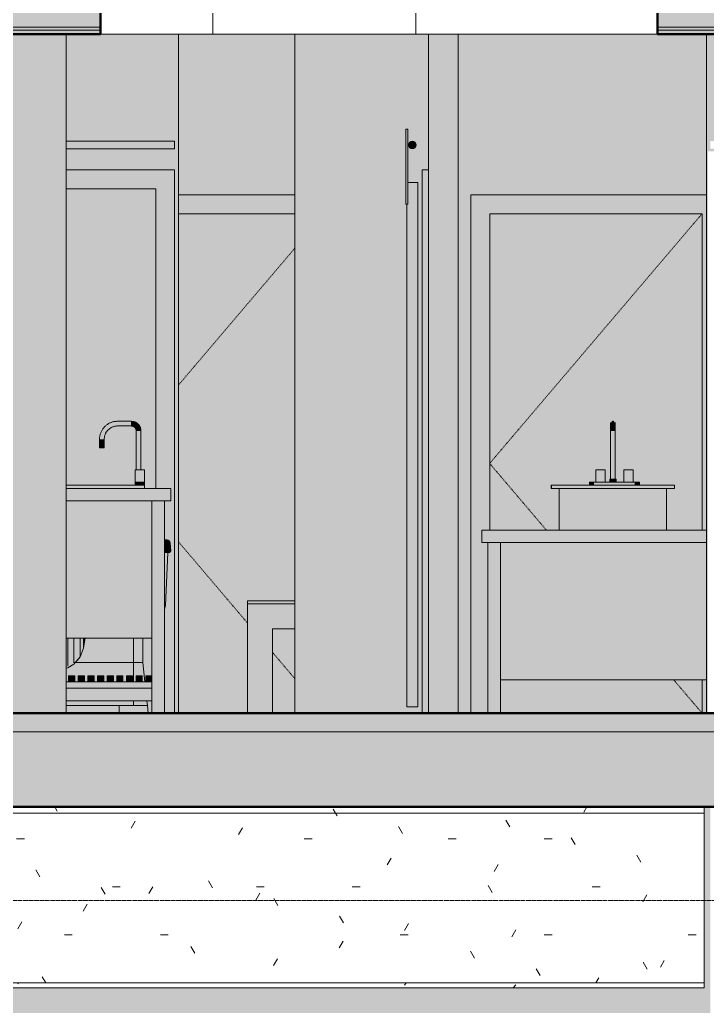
# Model space of a CAD drawing. Header units: inches. Extents: x 9594 to 15314, y -314 to 660.
# Drawn here: x 10348.6 to 10458.7, y -46.9 to 111.1 of the extents above; entities that cross this region are included whole.
import ezdxf

# ---------------------------------------------------------------- set-up
doc = ezdxf.new("R2010")
doc.units = ezdxf.units.IN
doc.header["$MEASUREMENT"] = 0
doc.linetypes.add('Dash 1_16_', pattern=[0.125, 0.0625, -0.0625])
doc.linetypes.add('Grid Line 1_2_', pattern=[0.875, 0.5, -0.125, 0.125, -0.125])
for name, color, linetype, lineweight in [('0-1', 7, 'Continuous', 5), ('0-2', 7, 'Continuous', 9), ('A-DOOR-2', 7, 'Continuous', 9), ('A-DOOR-3', 55, 'Continuous', 9), ('A-DOOR-4', 7, 'Dash 1_16_', 9), ('A-DOOR-FRAM-2', 7, 'Continuous', 9), ('A-DOOR-FRAM-3', 55, 'Continuous', 9), ('A-FLOR-4', 192, 'Continuous', 5), ('A-FLOR-5', 192, 'Continuous', 50), ('A-FLOR-6', 192, 'Continuous', 9), ('A-FLOR-LEVL-1', 51, 'Grid Line 1_2_', 9), ('A-FLOR-MCUT', 51, 'Continuous', 13), ('A-FLOR-PATT-2', 8, 'Continuous', 9), ('A-WALL-1', 10, 'Continuous', 13), ('A-WALL-2', 50, 'Continuous', 5), ('A-WALL-3', 8, 'Continuous', 5), ('A-WALL-5', 7, 'Continuous', 9), ('I-FURN-2', 7, 'Continuous', 9), ('I-FURN-3', 23, 'Continuous', 9), ('I-FURN-4', 90, 'Continuous', 9), ('P-SANR-FIXT-2', 7, 'Continuous', 9), ('P-SANR-FIXT-4', 90, 'Continuous', 9), ('P-SANR-FIXT-5', 37, 'Continuous', 9), ('Q-CASE-2', 253, 'Continuous', 9), ('Q-CASE-3', 7, 'Continuous', 9), ('S-BEAM', 12, 'Continuous', 9), ('S-FNDN-1', 32, 'Continuous', 5)]:
    doc.layers.add(name, color=color, linetype=linetype, lineweight=lineweight)
pattern_1 = [(0, (11008.554, 72), (30.72, 7.68), [1.267, -21.773, 1.267, -21.773, -122.88]), (0, (11008.554, 72), (30.72, 7.68), [-46.08, 1.267, -44.813, 1.267, -21.773, -53.76]), (0, (11008.554, 72), (30.72, 7.68), [-115.2, 1.267, -14.093, 1.267, -37.133]), (120, (11020.074, 75.84), (-22.011075, 22.7643), [1.267, -21.773, 1.267, -21.773, -122.88]), (120, (11020.074, 75.84), (-22.011075, 22.7643), [-46.08, 1.267, -44.813, 1.267, -21.773, -53.76]), (120, (11020.074, 75.84), (-22.011075, 22.7643), [-115.2, 1.267, -14.093, 1.267, -37.133]), (240, (11023.914, 91.2), (-8.708925, -30.4443), [1.267, -21.773, 1.267, -21.773, -122.88]), (240, (11023.914, 91.2), (-8.708925, -30.4443), [-46.08, 1.267, -44.813, 1.267, -21.773, -53.76]), (240, (11023.914, 91.2), (-8.708925, -30.4443), [-115.2, 1.267, -14.093, 1.267, -37.133])]

# ---------------------------------------------------------------- blocks, each defined once
blk = doc.blocks.new('SWING - SINGLE - FLUSH - 2-10 x 6-8 - PRIVACY-2632541-BUILDING SECTION - EAST_WEST - LOOKING SOUTH2')
at = {"layer": 'A-DOOR-3'}
h = blk.add_hatch(color=256, dxfattribs=at)
h.paths.add_polyline_path([(10425.56, 0), (10457.84, 0), (10457.84, 5.32), (10425.56, 5.32), (10425.56, 0.5)], flags=0)
h.paths.add_polyline_path([(10423.84, 29.32), (10434.97, 29.32), (10434.97, 36), (10433.72, 36), (10433.72, 36.5), (10439.83, 36.5), (10439.83, 36.99), (10440.81, 36.99), (10440.85, 39), (10442.31, 39), (10442.31, 36.99), (10443.06, 36.99), (10443.06, 37.5), (10443.19, 37.5), (10443.24, 46.52), (10443.41, 46.71), (10443.56, 46.68), (10443.77, 46.68), (10443.88, 46.54), (10443.93, 46.38), (10443.93, 45.94), (10443.93, 45.19), (10443.94, 37.5), (10444.06, 37.5), (10444.06, 36.99), (10445.31, 36.99), (10445.35, 39), (10446.81, 39), (10446.81, 36.99), (10447.8, 36.99), (10447.8, 36.5), (10453.41, 36.5), (10453.41, 36), (10452.16, 36), (10452.16, 29.32), (10457.84, 29.32), (10457.84, 80), (10423.84, 80), (10423.84, 38.78)], flags=0)
at = {"layer": 'A-DOOR-FRAM-3'}
h = blk.add_hatch(color=256, dxfattribs=at)
h.paths.add_polyline_path([(10458.54, 0), (10458.54, 5.32), (10457.84, 5.32), (10457.84, 0)], flags=0)
h.paths.add_polyline_path([(10422.94, 0), (10423.56, 0), (10423.56, 27.32), (10422.56, 27.32), (10422.56, 29.32), (10423.84, 29.32), (10423.84, 80), (10457.84, 80), (10457.84, 29.32), (10458.54, 29.32), (10458.54, 83), (10420.84, 83), (10420.84, 0)], flags=0)
at = {"layer": 'A-DOOR-4'}
for p, q in [((10457.84, 80), (10423.84, 40)), ((10432.91, 29.32), (10423.84, 40)), ((10457.84, 0), (10453.31, 5.32))]:
    blk.add_line(p, q, dxfattribs=at)
at = {"layer": 'A-DOOR-FRAM-2'}
for p, q in [((10458.54, 83), (10420.84, 83)), ((10420.84, 83), (10420.84, 0)), ((10423.84, 29.32), (10423.84, 80)), ((10423.84, 80), (10457.84, 80)), ((10457.84, 80), (10457.84, 29.32)), ((10457.84, 5.32), (10457.84, 0))]:
    blk.add_line(p, q, dxfattribs=at)
blk = doc.blocks.new('Table-Coffee - one-1372853-BUILDING SECTION - EAST_WEST - LOOKING SOUTH2')
at = {"layer": 'I-FURN-3'}
blk.add_hatch(color=256, dxfattribs=at).paths.add_polyline_path([(10385.1, 0), (10389.1, 0), (10389.1, 13.5), (10392.64, 13.5), (10392.64, 17.5), (10385.1, 17.5), (10385.1, 0.5)], flags=0)
at = {"layer": 'I-FURN-4'}
blk.add_hatch(color=256, dxfattribs=at).paths.add_polyline_path([(10390.28, 17.5), (10392.64, 17.5), (10392.64, 18), (10385.1, 18), (10385.1, 17.5), (10389.1, 17.5)], flags=0)
at = {"layer": 'I-FURN-2'}
for p, q in [((10385.1, 18), (10392.64, 18)), ((10385.1, 17.5), (10385.1, 18)), ((10392.64, 17.5), (10385.1, 17.5)), ((10385.1, 17.5), (10385.1, 0)), ((10392.64, 17.5), (10385.1, 17.5)), ((10389.1, 0), (10389.1, 13.5)), ((10389.1, 13.5), (10392.64, 13.5))]:
    blk.add_line(p, q, dxfattribs=at)
blk = doc.blocks.new('BARN - FLUSH - 3-0 x 7-0 BARN DOOR-2638557-BUILDING SECTION - EAST_WEST - LOOKING SOUTH2')
at = {"layer": 'A-DOOR-3'}
for points in [[(10410.74, 81.52), (10410.74, 93.52), (10410.41, 93.52), (10410.41, 81.52), (10410.59, 81.52)], [(10411.47, 90.37), (10411.78, 90.46), (10411.91, 90.56), (10412.07, 90.84), (10412.07, 91.16), (10411.91, 91.44), (10411.78, 91.54), (10411.47, 91.62), (10411.15, 91.54), (10410.93, 91.31), (10410.84, 91), (10410.93, 90.69), (10411.15, 90.46)], [(10410.59, 1), (10412.34, 1), (10412.34, 85), (10410.74, 85), (10410.74, 81.52), (10410.59, 81.52), (10410.59, 3.72)]]:
    blk.add_hatch(color=256, dxfattribs=at).paths.add_polyline_path(points, flags=0)
at = {"layer": 'A-DOOR-FRAM-3'}
blk.add_hatch(color=256, dxfattribs=at).paths.add_polyline_path([(10414.04, 0), (10414.04, 87), (10413.04, 87), (10413.04, 0)], flags=0)
at = {"layer": 'A-DOOR-2'}
for p, q in [((10410.41, 81.52), (10410.41, 93.52)), ((10410.41, 93.52), (10410.74, 93.52)), ((10410.74, 81.52), (10410.74, 93.52)), ((10412.34, 85), (10410.74, 85)), ((10412.34, 1), (10412.34, 85)), ((10410.41, 81.52), (10410.74, 81.52)), ((10410.59, 1), (10410.59, 81.52)), ((10412.34, 1), (10410.59, 1))]:
    blk.add_line(p, q, dxfattribs=at)
for start, end in [(90, 270), (270, 90)]:
    blk.add_arc((10411.47, 91), 0.625, start, end, dxfattribs=at)
at = {"layer": 'A-DOOR-FRAM-2'}
for p, q in [((10413.04, 0), (10413.04, 87)), ((10413.04, 87), (10414.04, 87))]:
    blk.add_line(p, q, dxfattribs=at)
blk = doc.blocks.new('SWING - SINGLE - FLUSH - 30_ x 80_ - OFFSET PIVOT DOOR AT MAGIC PAK AND WASHER_DRYER-2632547-BUILDING SECTION - EAST_WEST - LOOKING SOUTH2')
at = {"layer": 'A-DOOR-3'}
h = blk.add_hatch(color=256, dxfattribs=at)
h.paths.add_polyline_path([(10374.04, 0), (10385.1, 0), (10385.1, 18), (10392.64, 18), (10392.64, 80), (10374.04, 80), (10374.04, 0.5)], flags=0)
h.paths.add_polyline_path([(10392.64, 0), (10392.64, 13.5), (10389.1, 13.5), (10389.1, 0)], flags=0)
at = {"layer": 'A-DOOR-FRAM-3'}
blk.add_hatch(color=256, dxfattribs=at).paths.add_polyline_path([(10392.64, 80), (10392.61, 83), (10374.04, 83), (10374.04, 80), (10392.61, 80)], flags=0)
at = {"layer": 'A-DOOR-4'}
for p, q in [((10392.64, 74.45), (10374.04, 52.56)), ((10385.1, 14.42), (10374.04, 27.44)), ((10392.64, 5.55), (10389.1, 9.72))]:
    blk.add_line(p, q, dxfattribs=at)
at = {"layer": 'A-DOOR-FRAM-2'}
for p, q in [((10392.64, 83), (10374.04, 83)), ((10374.04, 80), (10392.64, 80))]:
    blk.add_line(p, q, dxfattribs=at)
blk = doc.blocks.new('M_Sink Vanity-Square - 500 x 440mm-1352614-BUILDING SECTION - EAST_WEST - LOOKING SOUTH2')
at = {"layer": 'P-SANR-FIXT-4'}
for points in [[(10356.04, 36), (10366.09, 36), (10366.09, 36.5), (10356.04, 36.5)], [(10366.76, 36), (10368.59, 36), (10368.55, 36.5), (10366.09, 36.5), (10366.09, 36), (10366.75, 36)]]:
    blk.add_hatch(color=256, dxfattribs=at).paths.add_polyline_path(points, flags=0)
at = {"layer": 'P-SANR-FIXT-5'}
for points in [[(10361.4, 43.87), (10362.15, 43.87), (10362.36, 44.75), (10362.86, 45.43), (10363.57, 45.86), (10364.28, 46.04), (10364.28, 46.75), (10363.18, 46.53), (10362.24, 45.91), (10361.62, 44.98), (10361.43, 44.01)], [(10365.93, 46), (10366.46, 46.04), (10366.46, 46.75), (10364.28, 46.71), (10364.28, 46), (10364.51, 46)], [(10367.65, 45.19), (10367.99, 45.19), (10367.88, 45.71), (10367.8, 45.99), (10367.24, 46.54), (10366.46, 46.71), (10366.46, 46.04), (10367.02, 45.74), (10367.17, 45.59), (10367.31, 45.19), (10367.57, 45.19)], [(10367.88, 39), (10368.03, 39), (10367.99, 45.19), (10367.28, 45.19), (10367.31, 39), (10367.85, 39)], [(10362.15, 42.5), (10362.11, 43.87), (10361.4, 43.87), (10361.44, 42.5), (10362.11, 42.5)], [(10367.67, 36.99), (10367.84, 36.99), (10367.82, 39), (10367.11, 39), (10367.13, 36.99), (10367.66, 36.99)], [(10367.88, 36.99), (10368.59, 36.99), (10368.54, 39), (10367.84, 39), (10367.84, 36.99)], [(10368.55, 36.5), (10368.59, 36.5), (10368.55, 36.99), (10367.09, 36.99), (10367.13, 36.5), (10368.54, 36.5)]]:
    blk.add_hatch(color=256, dxfattribs=at).paths.add_polyline_path(points, flags=0)
at = {"layer": 'P-SANR-FIXT-2'}
for p, q in [((10366.46, 46.75), (10364.28, 46.75)), ((10364.28, 46), (10366.46, 46)), ((10367.28, 45.19), (10367.28, 39)), ((10368.03, 39), (10368.03, 45.19)), ((10361.4, 43.87), (10361.4, 42.5)), ((10362.15, 42.5), (10362.15, 43.87)), ((10362.15, 42.5), (10361.4, 42.5)), ((10367.09, 39), (10367.09, 36.99)), ((10367.09, 39), (10367.09, 36.99)), ((10367.11, 39), (10367.11, 39)), ((10367.11, 39), (10367.84, 39)), ((10367.84, 39), (10368.57, 39)), ((10368.57, 39), (10368.57, 39)), ((10368.59, 36.99), (10368.59, 39)), ((10368.59, 36.99), (10368.59, 39)), ((10356.04, 36.5), (10366.09, 36.5)), ((10366.09, 36.5), (10368.59, 36.5)), ((10367.09, 36.99), (10367.09, 36.5)), ((10367.09, 36.99), (10368.59, 36.99)), ((10368.59, 36.5), (10368.59, 36.99)), ((10368.59, 36), (10368.59, 36.5))]:
    blk.add_line(p, q, dxfattribs=at)
at = {"layer": 'P-SANR-FIXT-2', "flags": 128}
for points in [[(10364.28, 46.75), (10364.16, 46.75), (10364.05, 46.74), (10363.93, 46.73), (10363.82, 46.71), (10363.7, 46.69), (10363.59, 46.67), (10363.48, 46.64), (10363.37, 46.6), (10363.26, 46.57), (10363.16, 46.52), (10363.05, 46.48), (10362.95, 46.43), (10362.85, 46.37), (10362.75, 46.31), (10362.65, 46.25), (10362.56, 46.18), (10362.47, 46.11), (10362.38, 46.04), (10362.3, 45.96), (10362.21, 45.88), (10362.13, 45.79), (10362.06, 45.71), (10361.99, 45.62), (10361.92, 45.52), (10361.86, 45.43), (10361.8, 45.33), (10361.74, 45.23), (10361.69, 45.13), (10361.64, 45.02), (10361.6, 44.92), (10361.56, 44.81), (10361.52, 44.7), (10361.49, 44.59), (10361.46, 44.48), (10361.44, 44.36), (10361.43, 44.25), (10361.41, 44.14), (10361.4, 44.02), (10361.4, 43.91), (10361.4, 43.87)], [(10362.15, 43.87), (10362.15, 43.96), (10362.16, 44.04), (10362.17, 44.13), (10362.18, 44.21), (10362.19, 44.3), (10362.21, 44.38), (10362.23, 44.46), (10362.26, 44.54), (10362.29, 44.62), (10362.32, 44.7), (10362.35, 44.78), (10362.39, 44.86), (10362.43, 44.93), (10362.48, 45), (10362.52, 45.07), (10362.57, 45.14), (10362.62, 45.21), (10362.68, 45.28), (10362.74, 45.34), (10362.8, 45.4), (10362.86, 45.46), (10362.92, 45.51), (10362.99, 45.57), (10363.06, 45.62), (10363.13, 45.66), (10363.2, 45.71), (10363.27, 45.75), (10363.35, 45.79), (10363.43, 45.82), (10363.51, 45.86), (10363.59, 45.88), (10363.67, 45.91), (10363.75, 45.93), (10363.83, 45.95), (10363.91, 45.97), (10364, 45.98), (10364.08, 45.99), (10364.17, 46), (10364.25, 46), (10364.28, 46)], [(10368.03, 45.19), (10368.02, 45.25), (10368.02, 45.31), (10368.01, 45.37), (10368.01, 45.44), (10367.99, 45.5), (10367.98, 45.56), (10367.96, 45.62), (10367.95, 45.68), (10367.93, 45.74), (10367.9, 45.8), (10367.88, 45.85), (10367.85, 45.91), (10367.82, 45.96), (10367.79, 46.02), (10367.75, 46.07), (10367.72, 46.12), (10367.68, 46.17), (10367.64, 46.22), (10367.6, 46.26), (10367.55, 46.31), (10367.51, 46.35), (10367.46, 46.39), (10367.41, 46.43), (10367.36, 46.47), (10367.31, 46.5), (10367.25, 46.54), (10367.2, 46.57), (10367.14, 46.59), (10367.09, 46.62), (10367.03, 46.64), (10366.97, 46.67), (10366.91, 46.68), (10366.85, 46.7), (10366.79, 46.72), (10366.73, 46.73), (10366.67, 46.74), (10366.6, 46.74), (10366.54, 46.75), (10366.48, 46.75), (10366.46, 46.75)], [(10366.46, 46), (10366.5, 46), (10366.53, 46), (10366.56, 45.99), (10366.59, 45.99), (10366.62, 45.98), (10366.66, 45.98), (10366.69, 45.97), (10366.72, 45.96), (10366.75, 45.95), (10366.78, 45.94), (10366.81, 45.92), (10366.84, 45.91), (10366.87, 45.89), (10366.89, 45.88), (10366.92, 45.86), (10366.95, 45.84), (10366.97, 45.82), (10367, 45.8), (10367.02, 45.78), (10367.05, 45.75), (10367.07, 45.73), (10367.09, 45.71), (10367.11, 45.68), (10367.13, 45.65), (10367.15, 45.63), (10367.16, 45.6), (10367.18, 45.57), (10367.19, 45.54), (10367.21, 45.51), (10367.22, 45.48), (10367.23, 45.45), (10367.24, 45.42), (10367.25, 45.39), (10367.26, 45.36), (10367.26, 45.33), (10367.27, 45.29), (10367.27, 45.26), (10367.27, 45.23), (10367.28, 45.2), (10367.28, 45.19)]]:
    blk.add_lwpolyline(points, dxfattribs=at)
blk = doc.blocks.new('Toilet-Domestic-3D - Toilet-Domestic-3D-1372870-BUILDING SECTION - EAST_WEST - LOOKING SOUTH2')
at = {"layer": 'P-SANR-FIXT-4'}
for points in [[(10372.68, 27.29), (10372.6, 27.52), (10372.41, 27.69), (10372.18, 27.75), (10371.79, 27.72), (10371.81, 27.29), (10372.43, 27.29)], [(10372.47, 26.02), (10372.79, 26.02), (10372.68, 27.29), (10371.79, 27.29), (10371.81, 26.02), (10372.31, 26.02)], [(10372.54, 25.75), (10372.72, 25.83), (10372.79, 26.02), (10371.79, 26.02), (10371.81, 25.75), (10372.48, 25.75)], [(10371.93, 17.25), (10372.31, 25.75), (10371.79, 25.75), (10371.79, 17.25)], [(10371.79, 16.58), (10371.93, 17.25), (10371.79, 17.25), (10371.79, 16.59)], [(10356.04, 7.42), (10356.31, 7.52), (10356.31, 12), (10356.04, 12), (10356.04, 7.45)], [(10356.31, 7.49), (10357.31, 8.07), (10357.31, 12), (10356.31, 12), (10356.31, 7.52)], [(10357.31, 8.05), (10357.38, 8.12), (10357.54, 8.14), (10358.31, 9.09), (10358.31, 12), (10357.31, 12), (10357.31, 8.07)], [(10358.81, 8.12), (10366.81, 8.12), (10366.81, 12), (10359.09, 12), (10358.78, 10.31), (10358.31, 9.04), (10357.54, 8.12), (10358.36, 8.12)], [(10358.31, 9.09), (10358.81, 10.47), (10358.81, 12), (10358.31, 12), (10358.31, 9.27)], [(10358.81, 10.47), (10359.04, 12), (10358.81, 12), (10358.81, 10.93)], [(10368.11, 8.12), (10368.28, 8.12), (10368.24, 12), (10366.81, 12), (10366.81, 8.12), (10367.99, 8.12)], [(10356.04, 0), (10364.56, 0), (10364.56, 1.25), (10356.04, 1.25), (10356.04, 0.5)], [(10369.2, 0), (10369.06, 1.25), (10364.56, 1.25), (10364.56, 0), (10369.12, 0)]]:
    blk.add_hatch(color=256, dxfattribs=at).paths.add_polyline_path(points, flags=0)
h = blk.add_hatch(color=256, dxfattribs=at)
h.paths.add_polyline_path([(10363.36, 1.25), (10366.81, 1.25), (10366.81, 2), (10356.04, 2), (10356.04, 1.25), (10358.36, 1.25)], flags=0)
h.paths.add_polyline_path([(10363.61, 5), (10364.15, 5), (10364.15, 6), (10365.15, 6), (10365.15, 5), (10365.7, 5), (10365.7, 6), (10366.7, 6), (10366.7, 5), (10366.81, 5), (10366.81, 8.12), (10357.38, 8.12), (10357.2, 7.98), (10356.2, 7.46), (10356.04, 7.42), (10356.04, 5), (10356.43, 5), (10356.43, 6), (10357.43, 6), (10357.43, 5), (10357.97, 5), (10357.97, 6), (10358.97, 6), (10358.97, 5), (10359.52, 5), (10359.52, 6), (10360.52, 6), (10360.52, 5), (10361.06, 5), (10361.06, 6), (10362.06, 6), (10362.06, 5), (10362.61, 5), (10362.61, 6), (10363.61, 6), (10363.61, 5.5)], flags=0)
h = blk.add_hatch(color=256, dxfattribs=at)
h.paths.add_polyline_path([(10368.31, 1.25), (10369.01, 1.25), (10368.9, 2), (10366.81, 2), (10366.81, 1.25), (10368.21, 1.25)], flags=0)
h.paths.add_polyline_path([(10367.24, 5), (10367.24, 5), (10367.24, 6), (10368.24, 6), (10368.24, 5), (10368.63, 5), (10368.28, 8.12), (10366.81, 8.12), (10366.81, 5), (10367.19, 5)], flags=0)
at = {"layer": 'P-SANR-FIXT-2'}
for p, q in [((10372.18, 27.75), (10371.79, 27.75)), ((10372.79, 26.02), (10372.68, 27.29)), ((10371.79, 25.75), (10372.54, 25.75)), ((10371.93, 17.25), (10372.31, 25.75)), ((10371.79, 16.59), (10371.93, 17.25)), ((10371.79, 17.25), (10371.93, 17.25)), ((10356.31, 11.98), (10356.31, 7.52)), ((10357.31, 11.98), (10357.31, 8.07)), ((10358.31, 11.98), (10358.31, 9.09)), ((10359.09, 12), (10358.81, 10.41)), ((10358.81, 10.41), (10359.09, 12)), ((10358.81, 11.98), (10358.81, 10.47)), ((10366.81, 8.12), (10366.81, 12)), ((10366.81, 8.12), (10366.81, 12)), ((10368.31, 8.12), (10368.31, 12)), ((10358.81, 10.41), (10358.31, 9.04)), ((10358.31, 9.04), (10358.81, 10.41)), ((10357.31, 7.85), (10358.31, 9.04)), ((10366.81, 8.12), (10357.35, 8.12)), ((10358.31, 9.04), (10357.54, 8.12)), ((10357.54, 8.12), (10366.81, 8.12)), ((10366.81, 5), (10366.81, 8.12)), ((10367.52, 8.12), (10366.81, 8.12)), ((10366.81, 8.12), (10366.81, 5)), ((10367.72, 8.12), (10367.52, 8.12)), ((10368.06, 8.12), (10367.72, 8.12)), ((10368.19, 8.12), (10368.06, 8.12)), ((10368.31, 8.12), (10368.19, 8.12)), ((10368.65, 5), (10368.31, 8.12)), ((10356.04, 7.21), (10356.31, 7.28)), ((10356.31, 7.28), (10357.31, 7.85)), ((10366.81, 1.25), (10366.81, 2)), ((10366.81, 2), (10366.81, 1.25)), ((10369.06, 1.25), (10368.98, 2)), ((10364.56, 1.25), (10356.04, 1.25)), ((10364.56, 0), (10364.56, 1.25)), ((10364.56, 1.25), (10369.03, 1.25)), ((10364.56, 1.25), (10364.56, 0)), ((10369.01, 1.25), (10369.06, 1.25)), ((10369.05, 1.25), (10369.06, 1.25)), ((10369.2, 0), (10369.06, 1.25))]:
    blk.add_line(p, q, dxfattribs=at)
for points, knots in [([(10372.68, 27.29), (10372.67, 27.33), (10372.66, 27.4), (10372.63, 27.46), (10372.61, 27.5), (10372.59, 27.53), (10372.56, 27.57), (10372.52, 27.62), (10372.47, 27.66), (10372.42, 27.69), (10372.36, 27.72), (10372.29, 27.74), (10372.22, 27.75), (10372.18, 27.75)], [0, 0, 0, 0, 0.166667, 0.25, 0.291667, 0.333333, 0.416667, 0.5, 0.583333, 0.666667, 0.75, 0.833333, 1, 1, 1, 1]), ([(10372.54, 25.75), (10372.56, 25.75), (10372.58, 25.75), (10372.62, 25.76), (10372.64, 25.77), (10372.66, 25.78), (10372.69, 25.8), (10372.7, 25.81), (10372.72, 25.82), (10372.72, 25.83), (10372.73, 25.84), (10372.74, 25.85), (10372.76, 25.87), (10372.77, 25.9), (10372.78, 25.93), (10372.79, 25.97), (10372.79, 26), (10372.79, 26.02)], [0, 0, 0, 0, 0.125, 0.1875, 0.25, 0.3125, 0.375, 0.4375, 0.46875, 0.5, 0.53125, 0.5625, 0.625, 0.6875, 0.75, 0.875, 1, 1, 1, 1])]:
    blk.add_open_spline(points, degree=3, knots=knots, dxfattribs=at)
blk = doc.blocks.new('BARN - FLUSH - WIDTH 1-2638560-BUILDING SECTION - EAST_WEST - LOOKING SOUTH2')
at = {"layer": 'A-DOOR-3'}
blk.add_hatch(color=256, dxfattribs=at).paths.add_polyline_path([(10356.04, 90.37), (10373.4, 90.4), (10373.4, 91.62), (10356.04, 91.6), (10356.04, 90.38)], flags=0)
h = blk.add_hatch(color=256, dxfattribs=at)
h.paths.add_polyline_path([(10369.79, 0), (10369.79, 2), (10368.93, 2), (10369.01, 1.25), (10369.06, 1.25), (10369.2, 0)], flags=0)
h.paths.add_polyline_path([(10368.79, 5), (10368.79, 6), (10369.79, 6), (10369.79, 12), (10368.28, 12), (10368.31, 8.12), (10368.63, 5)], flags=0)
h.paths.add_polyline_path([(10357.54, 8.12), (10358.33, 9.09), (10358.83, 10.53), (10358.76, 10.31), (10358.27, 9.04), (10357.54, 8.12)], flags=0)
h.paths.add_polyline_path([(10369.12, 36), (10370.4, 36), (10370.4, 84), (10356.04, 84), (10356.04, 36.5), (10367.09, 36.5), (10367.11, 39), (10367.28, 39), (10367.28, 45.27), (10367.02, 45.74), (10366.87, 45.89), (10366.46, 46), (10364.2, 45.99), (10363.37, 45.78), (10362.77, 45.38), (10362.29, 44.58), (10362.15, 43.87), (10362.11, 42.5), (10361.4, 42.5), (10361.44, 44.06), (10361.62, 44.98), (10362.24, 45.91), (10363.2, 46.54), (10364.28, 46.75), (10366.46, 46.71), (10366.99, 46.61), (10367.28, 46.51), (10367.84, 45.89), (10368.03, 45.19), (10368.03, 39), (10368.57, 39), (10368.63, 36)], flags=0)
at = {"layer": 'A-DOOR-FRAM-3'}
blk.add_hatch(color=256, dxfattribs=at).paths.add_polyline_path([(10373.4, 0), (10373.4, 87), (10356.04, 87), (10356.04, 84), (10370.4, 84), (10370.4, 36), (10372.79, 36), (10372.79, 34), (10371.79, 34), (10371.81, 27.75), (10372.3, 27.72), (10372.42, 27.69), (10372.6, 27.52), (10372.68, 27.29), (10372.78, 25.92), (10372.64, 25.77), (10372.48, 25.75), (10372.31, 25.75), (10371.93, 17.25), (10371.79, 16.58), (10371.79, 0)], flags=0)
at = {"layer": 'A-DOOR-2'}
for p, q in [((10373.4, 91.62), (10356.04, 91.62)), ((10356.04, 90.37), (10373.4, 90.37)), ((10373.4, 91.62), (10373.4, 90.37))]:
    blk.add_line(p, q, dxfattribs=at)
at = {"layer": 'A-DOOR-FRAM-2'}
for p, q in [((10373.4, 87), (10356.04, 87)), ((10373.4, 0), (10373.4, 87)), ((10356.04, 84), (10370.4, 84)), ((10370.4, 84), (10370.4, 36))]:
    blk.add_line(p, q, dxfattribs=at)
blk = doc.blocks.new('Bath Vanity - Bath Vanity 42_-V88-BUILDING SECTION - EAST_WEST - LOOKING SOUTH2')
at = {"layer": 'Q-CASE-2'}
for points in [[(10371.79, 34), (10372.79, 34), (10372.79, 36), (10356.04, 36), (10356.04, 34), (10370.4, 34)], [(10356.04, 12), (10369.79, 12), (10369.79, 34), (10356.04, 34), (10356.04, 16.59)], [(10369.79, 0), (10371.79, 0), (10371.79, 34), (10369.79, 34), (10369.79, 0.5)], [(10363.74, 4), (10369.79, 4), (10369.79, 5), (10356.04, 5), (10356.04, 4), (10363.36, 4)], [(10357.43, 5), (10357.43, 6), (10356.43, 6), (10356.43, 5)], [(10358.36, 5), (10358.97, 5), (10358.97, 6), (10357.97, 6), (10357.97, 5)], [(10360.52, 5), (10360.52, 6), (10359.52, 6), (10359.52, 5)], [(10362.06, 5), (10362.06, 6), (10361.06, 6), (10361.06, 5)], [(10363.36, 5), (10363.61, 5), (10363.61, 6), (10362.61, 6), (10362.61, 5)], [(10365.15, 5), (10365.15, 6), (10364.15, 6), (10364.15, 5)], [(10366.7, 5), (10366.7, 6), (10365.7, 6), (10365.7, 5)], [(10367.46, 5), (10368.24, 5), (10368.21, 6), (10367.24, 6), (10367.24, 5), (10367.3, 5)], [(10369.01, 5), (10369.79, 5), (10369.79, 6), (10368.79, 6), (10368.79, 5)], [(10356.04, 2), (10369.79, 2), (10369.79, 4), (10356.04, 4), (10356.04, 2.87)]]:
    blk.add_hatch(color=256, dxfattribs=at).paths.add_polyline_path(points, flags=0)
at = {"layer": 'Q-CASE-3'}
for p, q in [((10356.04, 36), (10372.79, 36)), ((10372.79, 34), (10372.79, 36)), ((10372.79, 34), (10356.04, 34)), ((10369.79, 34), (10369.79, 12)), ((10369.79, 34), (10369.79, 0)), ((10371.79, 34), (10371.79, 0)), ((10369.79, 12), (10356.04, 12)), ((10356.04, 5), (10369.79, 5)), ((10357.43, 6), (10356.43, 6)), ((10356.43, 6), (10356.43, 5)), ((10356.43, 5), (10357.43, 5)), ((10357.43, 5), (10357.43, 6)), ((10358.97, 6), (10357.97, 6)), ((10357.97, 6), (10357.97, 5)), ((10357.97, 5), (10358.97, 5)), ((10358.97, 5), (10358.97, 6)), ((10360.52, 6), (10359.52, 6)), ((10359.52, 6), (10359.52, 5)), ((10359.52, 5), (10360.52, 5)), ((10360.52, 5), (10360.52, 6)), ((10362.06, 6), (10361.06, 6)), ((10361.06, 6), (10361.06, 5)), ((10361.06, 5), (10362.06, 5)), ((10362.06, 5), (10362.06, 6)), ((10363.61, 6), (10362.61, 6)), ((10362.61, 6), (10362.61, 5)), ((10362.61, 5), (10363.61, 5)), ((10363.61, 5), (10363.61, 6)), ((10365.15, 6), (10364.15, 6)), ((10364.15, 6), (10364.15, 5)), ((10364.15, 5), (10365.15, 5)), ((10365.15, 5), (10365.15, 6)), ((10366.7, 6), (10365.7, 6)), ((10365.7, 6), (10365.7, 5)), ((10365.7, 5), (10366.7, 5)), ((10366.7, 5), (10366.7, 6)), ((10368.24, 6), (10367.24, 6)), ((10367.24, 6), (10367.24, 5)), ((10367.24, 5), (10368.24, 5)), ((10368.24, 5), (10368.24, 6)), ((10369.79, 6), (10368.79, 6)), ((10368.79, 6), (10368.79, 5)), ((10368.79, 5), (10369.79, 5)), ((10369.79, 5), (10369.79, 6)), ((10369.79, 5), (10369.79, 4)), ((10356.04, 4), (10369.79, 4)), ((10356.04, 2), (10369.79, 2))]:
    blk.add_line(p, q, dxfattribs=at)
blk = doc.blocks.new('M_Sink Vanity-Square - 500 x 440mm-V91-BUILDING SECTION - EAST_WEST - LOOKING SOUTH2')
at = {"layer": 'P-SANR-FIXT-4'}
for points in [[(10435.68, 36), (10436.22, 36), (10436.21, 36.5), (10433.72, 36.5), (10433.72, 36), (10435.48, 36)], [(10450.91, 36), (10450.91, 36.5), (10436.22, 36.5), (10436.22, 36), (10449.85, 36)], [(10450.91, 36), (10453.41, 36), (10453.41, 36.5), (10450.91, 36.5), (10450.91, 36.03)], [(10435.88, 29.32), (10437.72, 29.32), (10437.72, 36), (10434.97, 36), (10434.97, 29.32), (10435.87, 29.32)], [(10437.72, 29.32), (10449.41, 29.32), (10449.41, 36), (10437.72, 36), (10437.72, 33.24)], [(10451.25, 29.32), (10452.16, 29.32), (10452.16, 36), (10449.41, 36), (10449.41, 29.32), (10451.19, 29.32)]]:
    blk.add_hatch(color=256, dxfattribs=at).paths.add_polyline_path(points, flags=0)
at = {"layer": 'P-SANR-FIXT-5'}
h = blk.add_hatch(color=256, dxfattribs=at)
h.paths.add_polyline_path([(10443.21, 45.76), (10443.21, 45.9), (10443.21, 45.78)], flags=0)
h.paths.add_polyline_path([(10443.2, 46.02), (10443.21, 46.19), (10443.19, 46.14), (10443.2, 46.02)], flags=0)
for points in [[(10443.4, 45.19), (10443.56, 45.19), (10443.56, 46.68), (10443.36, 46.68), (10443.25, 46.54), (10443.2, 46.38), (10443.24, 45.19), (10443.38, 45.19)], [(10443.92, 45.19), (10443.93, 45.19), (10443.92, 45.54), (10443.91, 45.77), (10443.92, 45.9), (10443.92, 46.06), (10443.92, 46.21), (10443.93, 46.38), (10443.89, 46.52), (10443.73, 46.71), (10443.56, 46.68), (10443.56, 45.19), (10443.92, 45.19)], [(10443.45, 37.5), (10443.56, 37.5), (10443.56, 45.19), (10443.2, 45.19), (10443.2, 37.5), (10443.38, 37.5)], [(10443.94, 37.5), (10443.89, 45.19), (10443.56, 45.19), (10443.56, 37.5), (10443.93, 37.5)], [(10440.81, 36.99), (10442.31, 36.99), (10442.28, 39), (10440.81, 39), (10440.81, 38.78)], [(10445.35, 36.99), (10446.81, 36.99), (10446.78, 39), (10445.31, 39), (10445.31, 36.99)], [(10440.11, 36.5), (10440.56, 36.5), (10440.56, 36.99), (10439.83, 36.99), (10439.83, 36.5), (10439.98, 36.5)], [(10446.06, 36.5), (10447.06, 36.5), (10447.06, 36.99), (10440.56, 36.99), (10440.56, 36.5), (10444.47, 36.5)], [(10443.55, 36.99), (10444.06, 36.99), (10444.06, 37.5), (10443.06, 37.5), (10443.06, 36.99), (10443.4, 36.99)], [(10447.23, 36.5), (10447.8, 36.5), (10447.8, 36.99), (10447.06, 36.99), (10447.06, 36.5)]]:
    blk.add_hatch(color=256, dxfattribs=at).paths.add_polyline_path(points, flags=0)
at = {"layer": 'P-SANR-FIXT-2'}
for p, q in [((10443.19, 45.19), (10443.19, 37.5)), ((10443.94, 37.5), (10443.94, 45.19)), ((10443.19, 43.87), (10443.19, 42.5)), ((10443.94, 42.5), (10443.94, 43.87)), ((10443.2, 42.5), (10443.2, 42.5)), ((10443.93, 42.5), (10443.93, 42.5)), ((10440.81, 39), (10440.81, 36.99)), ((10440.81, 39), (10442.31, 39)), ((10442.31, 36.99), (10442.31, 39)), ((10445.31, 39), (10445.31, 36.99)), ((10445.31, 39), (10446.81, 39)), ((10446.81, 36.99), (10446.81, 39)), ((10433.69, 36.5), (10433.69, 36)), ((10433.69, 36.5), (10433.72, 36.5)), ((10433.72, 36.5), (10433.72, 36)), ((10433.72, 36.5), (10436.22, 36.5)), ((10436.22, 36.5), (10450.91, 36.5)), ((10439.81, 36.99), (10439.81, 36.5)), ((10439.83, 36.99), (10440.56, 36.99)), ((10440.56, 36.99), (10441.56, 36.99)), ((10441.56, 36.5), (10440.56, 36.5)), ((10441.56, 36.99), (10446.06, 36.99)), ((10446.06, 36.5), (10441.56, 36.5)), ((10443.06, 37.5), (10443.06, 36.99)), ((10443.06, 37.5), (10444.06, 37.5)), ((10444.06, 36.99), (10444.06, 37.5)), ((10446.06, 36.99), (10447.06, 36.99)), ((10447.06, 36.5), (10446.06, 36.5)), ((10447.06, 36.99), (10447.8, 36.99)), ((10447.81, 36.5), (10447.81, 36.99)), ((10450.91, 36.5), (10453.41, 36.5)), ((10453.41, 36), (10453.41, 36.5)), ((10453.41, 36.5), (10453.44, 36.5)), ((10453.44, 36), (10453.44, 36.5)), ((10433.72, 36), (10433.69, 36)), ((10436.22, 36), (10433.72, 36)), ((10434.97, 36), (10434.97, 29.32)), ((10450.91, 36), (10436.22, 36)), ((10453.41, 36), (10450.91, 36)), ((10452.16, 29.32), (10452.16, 36)), ((10453.44, 36), (10453.41, 36))]:
    blk.add_line(p, q, dxfattribs=at)
at = {"layer": 'P-SANR-FIXT-2', "flags": 128}
for points in [[(10443.19, 46.37), (10443.19, 46.39), (10443.19, 46.4), (10443.19, 46.42), (10443.19, 46.43), (10443.2, 46.45), (10443.2, 46.46), (10443.2, 46.48), (10443.21, 46.49), (10443.21, 46.51), (10443.22, 46.52), (10443.23, 46.53), (10443.23, 46.55), (10443.24, 46.56), (10443.25, 46.57)], [(10443.19, 46.37), (10443.19, 46.37), (10443.19, 46.37), (10443.19, 46.37), (10443.19, 46.36), (10443.19, 46.35), (10443.19, 46.34), (10443.19, 46.33), (10443.19, 46.31), (10443.19, 46.3), (10443.19, 46.28), (10443.19, 46.26), (10443.19, 46.24), (10443.19, 46.22), (10443.19, 46.19), (10443.19, 46.17), (10443.19, 46.14), (10443.19, 46.11), (10443.19, 46.08), (10443.19, 46.05), (10443.19, 46.01), (10443.19, 45.98), (10443.19, 45.94), (10443.19, 45.91), (10443.19, 45.87), (10443.19, 45.83), (10443.19, 45.79), (10443.19, 45.75), (10443.19, 45.7), (10443.19, 45.66), (10443.19, 45.62), (10443.19, 45.57), (10443.19, 45.53), (10443.19, 45.48), (10443.19, 45.44), (10443.19, 45.39), (10443.19, 45.34), (10443.19, 45.3), (10443.19, 45.25), (10443.19, 45.2), (10443.19, 45.19)], [(10443.19, 46.3), (10443.19, 46.32), (10443.19, 46.34), (10443.19, 46.35), (10443.19, 46.36), (10443.19, 46.37), (10443.19, 46.37), (10443.19, 46.37)], [(10443.19, 43.87), (10443.19, 43.97), (10443.19, 44.07), (10443.19, 44.17), (10443.19, 44.27), (10443.19, 44.37), (10443.19, 44.47), (10443.19, 44.57), (10443.19, 44.66), (10443.19, 44.76), (10443.19, 44.85), (10443.19, 44.94), (10443.19, 45.03), (10443.19, 45.12), (10443.19, 45.2), (10443.19, 45.29), (10443.19, 45.37), (10443.19, 45.45), (10443.19, 45.52), (10443.19, 45.6), (10443.19, 45.67), (10443.19, 45.74), (10443.19, 45.8), (10443.19, 45.86), (10443.19, 45.92), (10443.19, 45.98), (10443.19, 46.03), (10443.19, 46.08), (10443.19, 46.13), (10443.19, 46.17), (10443.19, 46.21), (10443.19, 46.24)], [(10443.4, 46.71), (10443.41, 46.72), (10443.43, 46.72), (10443.44, 46.73), (10443.46, 46.73), (10443.47, 46.74), (10443.49, 46.74), (10443.5, 46.74), (10443.52, 46.75), (10443.53, 46.75), (10443.55, 46.75), (10443.56, 46.75), (10443.56, 46.75)], [(10443.56, 46.75), (10443.58, 46.75), (10443.59, 46.75), (10443.61, 46.75), (10443.62, 46.75), (10443.64, 46.74), (10443.65, 46.74), (10443.67, 46.74), (10443.68, 46.73), (10443.7, 46.73), (10443.71, 46.72), (10443.72, 46.71)], [(10443.88, 46.58), (10443.89, 46.56), (10443.9, 46.55), (10443.9, 46.54), (10443.91, 46.52), (10443.91, 46.51), (10443.92, 46.5), (10443.92, 46.48), (10443.93, 46.47), (10443.93, 46.45), (10443.93, 46.44), (10443.94, 46.42), (10443.94, 46.41), (10443.94, 46.39), (10443.94, 46.38), (10443.94, 46.37)], [(10443.94, 45.19), (10443.94, 45.23), (10443.94, 45.28), (10443.94, 45.33), (10443.94, 45.38), (10443.94, 45.42), (10443.94, 45.47), (10443.94, 45.52), (10443.94, 45.56), (10443.94, 45.61), (10443.94, 45.65), (10443.94, 45.69), (10443.94, 45.74), (10443.94, 45.78), (10443.94, 45.82), (10443.94, 45.86), (10443.94, 45.9), (10443.94, 45.93), (10443.94, 45.97), (10443.94, 46.01), (10443.94, 46.04), (10443.94, 46.07), (10443.94, 46.1), (10443.94, 46.13), (10443.94, 46.16), (10443.94, 46.19), (10443.94, 46.21), (10443.94, 46.23), (10443.94, 46.26), (10443.94, 46.28), (10443.94, 46.29), (10443.94, 46.31), (10443.94, 46.33), (10443.94, 46.34), (10443.94, 46.35), (10443.94, 46.36), (10443.94, 46.36), (10443.94, 46.37), (10443.94, 46.37), (10443.94, 46.37)], [(10443.94, 46.37), (10443.94, 46.37), (10443.94, 46.37), (10443.94, 46.36), (10443.94, 46.34), (10443.94, 46.33), (10443.94, 46.3)], [(10443.94, 46.25), (10443.94, 46.21), (10443.94, 46.18), (10443.94, 46.14), (10443.94, 46.09), (10443.94, 46.04), (10443.94, 45.99), (10443.94, 45.94), (10443.94, 45.88), (10443.94, 45.82), (10443.94, 45.75), (10443.94, 45.69), (10443.94, 45.62), (10443.94, 45.54), (10443.94, 45.47), (10443.94, 45.39), (10443.94, 45.31), (10443.94, 45.23), (10443.94, 45.14), (10443.94, 45.05), (10443.94, 44.96), (10443.94, 44.87), (10443.94, 44.78), (10443.94, 44.69), (10443.94, 44.59), (10443.94, 44.5), (10443.94, 44.4), (10443.94, 44.3), (10443.94, 44.2), (10443.94, 44.1), (10443.94, 44), (10443.94, 43.9), (10443.94, 43.87)]]:
    blk.add_lwpolyline(points, dxfattribs=at)
blk = doc.blocks.new('Bath Vanity - Bath Vanity 42_-V92-BUILDING SECTION - EAST_WEST - LOOKING SOUTH2')
at = {"layer": 'Q-CASE-2'}
for points in [[(10422.56, 27.32), (10458.54, 27.32), (10458.54, 29.32), (10422.56, 29.32)], [(10423.84, 0), (10425.56, 0), (10425.56, 27.32), (10423.56, 27.32), (10423.56, 0)], [(10433.71, 5.32), (10458.54, 5.32), (10458.54, 27.32), (10425.56, 27.32), (10425.56, 5.32)]]:
    blk.add_hatch(color=256, dxfattribs=at).paths.add_polyline_path(points, flags=0)
at = {"layer": 'Q-CASE-3'}
for p, q in [((10422.56, 29.32), (10458.54, 29.32)), ((10422.56, 27.32), (10422.56, 29.32)), ((10458.54, 27.32), (10422.56, 27.32)), ((10423.56, 27.32), (10423.56, 0)), ((10425.56, 5.32), (10425.56, 27.32)), ((10425.56, 0), (10425.56, 27.32)), ((10425.56, 5.32), (10458.54, 5.32))]:
    blk.add_line(p, q, dxfattribs=at)
blk = doc.blocks.new('CTR - 1st Phase - Unit Layouts_rvt-1-BUILDING SECTION - EAST_WEST - LOOKING SOUTH2')
at = {"layer": 'A-WALL-1'}
for points in [[(10418.79, 0), (10420.84, 0), (10420.84, 83), (10458.54, 83), (10458.54, 108.75), (10418.79, 108.75), (10418.79, 0.5)], [(10458.79, 0), (10458.79, 90), (10476.54, 90), (10476.54, 90.37), (10459.18, 90.4), (10459.18, 91.62), (10476.54, 91.62), (10476.54, 108.75), (10458.54, 108.75), (10458.54, 0)]]:
    blk.add_hatch(color=256, dxfattribs=at).paths.add_polyline_path(points, flags=0)
at = {"layer": 'A-WALL-2'}
for points in [[(10265.57, 0), (10265.91, 0), (10265.91, 87), (10307.91, 87), (10307.91, 85), (10309.15, 85), (10309.15, 90.37), (10265.91, 90.4), (10265.91, 91.62), (10309.15, 91.62), (10309.15, 93.52), (10310.65, 93.52), (10310.65, 91.62), (10345.41, 91.62), (10345.41, 93.52), (10346.91, 93.52), (10346.91, 81.52), (10345.41, 81.52), (10345.41, 90.37), (10310.65, 90.37), (10310.65, 85), (10343.91, 85), (10343.91, 1), (10307.91, 1), (10307.91, 0), (10356.04, 0), (10356.04, 108.75), (10265.57, 108.75), (10265.57, 0.5)], [(10374.04, 0), (10374.04, 108.75), (10356.04, 108.75), (10356.04, 91.62), (10373.4, 91.6), (10373.4, 90.37), (10356.04, 90.37), (10356.04, 87), (10373.4, 87), (10373.4, 0)], [(10392.61, 83), (10392.61, 108.75), (10374.04, 108.75), (10374.04, 83), (10379.89, 83)]]:
    blk.add_hatch(color=256, dxfattribs=at).paths.add_polyline_path(points, flags=0)
h = blk.add_hatch(color=256, dxfattribs=at)
h.paths.add_polyline_path([(10401.41, 0), (10413.04, 0), (10413.04, 87), (10414.04, 87), (10414.04, 108.75), (10392.64, 108.75), (10392.64, 0)], flags=0)
h.paths.add_polyline_path([(10410.59, 1), (10410.59, 81.52), (10410.41, 81.52), (10410.41, 93.52), (10410.74, 93.52), (10410.74, 85), (10412.34, 85), (10412.34, 1)], flags=0)
h.paths.add_polyline_path([(10411.47, 90.37), (10411.15, 90.46), (10410.93, 90.69), (10410.84, 91), (10410.93, 91.31), (10411.15, 91.54), (10411.47, 91.62), (10411.78, 91.54), (10412.01, 91.31), (10412.09, 91), (10412.07, 90.84), (10411.91, 90.56), (10411.78, 90.46)], flags=0)
at = {"layer": 'A-WALL-3'}
blk.add_hatch(color=256, dxfattribs=at).paths.add_polyline_path([(10418.79, 0), (10418.79, 108.75), (10414.04, 108.75), (10414.04, 0)], flags=0)
at = {"layer": 'A-WALL-5'}
for p, q in [((10356.04, 0), (10356.04, 108.75)), ((10374.04, 0), (10374.04, 108.75)), ((10392.64, 108.75), (10392.64, 0)), ((10414.04, 0), (10414.04, 108.75)), ((10418.79, 108.75), (10418.79, 0)), ((10458.54, 108.75), (10458.54, 0))]:
    blk.add_line(p, q, dxfattribs=at)
at = {"layer": '0-2'}
for name in ['BARN - FLUSH - 3-0 x 7-0 BARN DOOR-2638557-BUILDING SECTION - EAST_WEST - LOOKING SOUTH2', 'BARN - FLUSH - WIDTH 1-2638560-BUILDING SECTION - EAST_WEST - LOOKING SOUTH2', 'SWING - SINGLE - FLUSH - 30_ x 80_ - OFFSET PIVOT DOOR AT MAGIC PAK AND WASHER_DRYER-2632547-BUILDING SECTION - EAST_WEST - LOOKING SOUTH2', 'SWING - SINGLE - FLUSH - 2-10 x 6-8 - PRIVACY-2632541-BUILDING SECTION - EAST_WEST - LOOKING SOUTH2', 'M_Sink Vanity-Square - 500 x 440mm-1352614-BUILDING SECTION - EAST_WEST - LOOKING SOUTH2', 'M_Sink Vanity-Square - 500 x 440mm-V91-BUILDING SECTION - EAST_WEST - LOOKING SOUTH2', 'Bath Vanity - Bath Vanity 42_-V88-BUILDING SECTION - EAST_WEST - LOOKING SOUTH2', 'Bath Vanity - Bath Vanity 42_-V92-BUILDING SECTION - EAST_WEST - LOOKING SOUTH2', 'Toilet-Domestic-3D - Toilet-Domestic-3D-1372870-BUILDING SECTION - EAST_WEST - LOOKING SOUTH2', 'Table-Coffee - one-1372853-BUILDING SECTION - EAST_WEST - LOOKING SOUTH2']:
    blk.add_blockref(name, (0, 0), dxfattribs=at)
blk = doc.blocks.new('CTR - 1st Phase -Stairs _ Elevators_rvt-1-BUILDING SECTION - EAST_WEST - LOOKING SOUTH2')
at = {"layer": 'A-FLOR-LEVL-1'}
for p, q in [((9594.29, 0), (12543.28, 0)), ((9594.29, -30), (12543.28, -30))]:
    blk.add_line(p, q, dxfattribs=at)
blk = doc.blocks.new('Inverted Tee Beam - 24IT40-2543514-BUILDING SECTION - EAST_WEST - LOOKING SOUTH2')
at = {"layer": 'S-BEAM'}
h = blk.add_hatch(dxfattribs=at)
h.set_pattern_fill('FP_1', color=256, style=0, pattern_type=2)
h.set_pattern_definition(pattern_1)
h.paths.add_polyline_path([(10422.94, -16), (10458.16, -16), (10458.16, -15), (10175.19, -15), (10175.19, -16), (10379.89, -16)], flags=0)
h.paths.add_polyline_path([(10158.57, -16), (10159.19, -16), (10159.19, -15), (10158.57, -15), (10158.57, -15.91)], flags=0)
h = blk.add_hatch(dxfattribs=at)
h.set_pattern_fill('FP_1', color=256, style=0, pattern_type=2)
h.set_pattern_definition(pattern_1)
h.paths.add_polyline_path([(10250.72, -43.21), (10458.16, -43.21), (10458.16, -16), (10158.57, -16), (10158.57, -43.21), (10207.66, -43.21)], flags=0)
h = blk.add_hatch(dxfattribs=at)
h.set_pattern_fill('FP_40', color=256, style=0, pattern_type=2)
h.set_pattern_definition([(0, (11008.554, 31.981), (30.72, 5.431), [1.267, -21.773, 1.267, -21.773, -122.88]), (0, (11008.554, 31.981), (30.72, 5.431), [-46.08, 1.267, -44.813, 1.267, -21.773, -53.76]), (0, (11008.554, 31.981), (30.72, 5.431), [-115.2, 1.267, -14.093, 1.267, -37.133]), (129.232, (11020.074, 34.696), (-22.01134, 16.097085), [1.002, -17.213, 1.002, -17.213, -97.145]), (129.232, (11020.074, 34.696), (-22.01134, 16.097085), [-36.429, 1.002, -35.428, 1.002, -17.213, -42.501]), (129.232, (11020.074, 34.696), (-22.01134, 16.097085), [-91.074, 1.002, -11.141, 1.002, -29.356]), (230.768, (11023.914, 45.558), (-8.709237, -21.52714), [1.002, -17.213, 1.002, -114.358]), (230.768, (11023.914, 45.558), (-8.709237, -21.52714), [-19.217, -17.213, 1.002, -35.428, -60.716]), (230.768, (11023.914, 45.558), (-8.709237, -21.52714), [-72.859, 1.002, -17.213, 1.002, -41.499]), (230.768, (11023.914, 45.558), (-8.709237, -21.52714), [-92.075, -11.141, 1.002, -29.356])])
h.paths.add_polyline_path([(10422.94, -44), (10458.16, -44), (10458.16, -43.21), (10158.57, -43.21), (10158.57, -44), (10379.89, -44)], flags=0)
for p, q in [((10458.16, -15), (10458.16, -16)), ((10458.16, -16), (10158.57, -16)), ((10458.16, -16), (10458.16, -43.21)), ((10458.16, -43.21), (10158.57, -43.21)), ((10458.16, -44), (10158.57, -44)), ((10458.16, -43.21), (10458.16, -44))]:
    blk.add_line(p, q, dxfattribs=at)

msp = doc.modelspace()

# ---------------------------------------------------------------- hatches: boundary and pattern name
at = {"layer": 'A-FLOR-4'}
h = msp.add_hatch(color=256, dxfattribs=at)
h.paths.add_polyline_path([(12080.69, 109.37), (12081.06, 109.38), (12081.06, 109.87), (11737.24, 109.87), (11737.24, 109.37), (12080.63, 109.37)], flags=0)
h.paths.add_polyline_path([(11550.99, 109.37), (11646.74, 109.37), (11646.74, 109.87), (11284.91, 109.87), (11284.91, 109.37), (11548.81, 109.37)], flags=0)
h.paths.add_polyline_path([(10675.41, 109.37), (10813.86, 109.37), (10813.86, 109.87), (10450.69, 109.87), (10450.69, 109.37), (10638.23, 109.37)], flags=0)
h.paths.add_polyline_path([(10063.9, 109.37), (10361.54, 109.37), (10361.54, 109.87), (10017.71, 109.87), (10017.71, 109.37), (10063.76, 109.37)], flags=0)
at = {"layer": 'A-FLOR-PATT-2'}
h = msp.add_hatch(dxfattribs=at)
h.set_pattern_fill('FP_4', color=256, style=0, pattern_type=2)
h.set_pattern_definition([(161.57, (11009.034, 72.48), (-3.8399538, -1.54e-05), [0, -27.322, 3.034, 0]), (18.43, (11008.074, 72.48), (-3.8399538, 1.54e-05), [0, -27.322, 3.034, 0]), (108.43, (11009.034, 72.48), (1.919622, -9.6005246), [9.106, -21.25]), (71.57, (11008.074, 72.48), (1.919622, 9.6005246), [9.106, -21.25])])
h.paths.add_polyline_path([(12091.39, 109.87), (12115.84, 109.87), (12115.84, 133.87), (11737.24, 133.87), (11737.24, 109.87), (12089.69, 109.87)], flags=0)
h.paths.add_polyline_path([(11646.74, 109.87), (11646.74, 133.87), (11250.14, 133.87), (11250.14, 109.87), (11585.47, 109.87)], flags=0)
h.paths.add_polyline_path([(10035.43, 109.87), (10361.54, 109.87), (10361.54, 133.87), (9982.94, 133.87), (9982.94, 109.87), (10017.71, 109.87)], flags=0)
h.paths.add_polyline_path([(10450.69, 109.87), (10848.64, 109.87), (10848.64, 133.87), (10450.69, 133.87), (10450.69, 127.54)], flags=0)
h = msp.add_hatch(dxfattribs=at)
h.set_pattern_fill('FP_1', color=256, style=0, pattern_type=2)
h.set_pattern_definition(pattern_1)
h.paths.add_polyline_path([(11920.71, 108.75), (12081.06, 108.78), (12081.06, 109.37), (11737.24, 109.37), (11737.24, 108.75), (11916.67, 108.75)], flags=0)
h.paths.add_polyline_path([(11532.04, 108.75), (11646.74, 108.75), (11646.74, 109.37), (11284.91, 109.37), (11284.91, 108.75), (11509.05, 108.75)], flags=0)
h.paths.add_polyline_path([(10638.23, 108.75), (10813.86, 108.75), (10813.86, 109.37), (10450.69, 109.37), (10450.69, 108.75), (10595.17, 108.75)], flags=0)
h.paths.add_polyline_path([(10157.16, 108.75), (10361.54, 108.75), (10361.54, 109.37), (10017.71, 109.37), (10017.71, 108.75), (10121.55, 108.75)], flags=0)
h = msp.add_hatch(dxfattribs=at)
h.set_pattern_fill('FP_2', color=256, style=0, pattern_type=2)
h.set_pattern_definition([(0, (11008.554, 72), (15.36, 3.84), [1.267, -10.253, 1.267, -10.253, -61.44]), (0, (11008.554, 72), (15.36, 3.84), [-23.04, 1.267, -21.773, 1.267, -10.253, -26.88]), (0, (11008.554, 72), (15.36, 3.84), [-57.6, 1.267, -6.413, 1.267, -17.933]), (120, (11014.314, 73.92), (-11.005538, 11.38215), [1.267, -10.253, 1.267, -10.253, -61.44]), (120, (11014.314, 73.92), (-11.005538, 11.38215), [-23.04, 1.267, -21.773, 1.267, -10.253, -26.88]), (120, (11014.314, 73.92), (-11.005538, 11.38215), [-57.6, 1.267, -6.413, 1.267, -17.933]), (240, (11016.234, 81.6), (-4.354462, -15.22215), [1.267, -10.253, 1.267, -10.253, -61.44]), (240, (11016.234, 81.6), (-4.354462, -15.22215), [-23.04, 1.267, -21.773, 1.267, -10.253, -26.88]), (240, (11016.234, 81.6), (-4.354462, -15.22215), [-57.6, 1.267, -6.413, 1.267, -17.933])])
h.paths.add_polyline_path([(11542.99, -3), (12087.19, -3), (12087.19, 0), (11278.79, 0), (11278.79, -3), (11509.72, -3)], flags=0)
h.paths.add_polyline_path([(10268.91, -3), (10819.99, -3), (10819.99, 0), (10011.59, 0), (10011.59, -3), (10265.57, -3)], flags=0)
h = msp.add_hatch(dxfattribs=at)
h.set_pattern_fill('FP_27', color=256, style=0, pattern_type=2)
h.set_pattern_definition([(50, (11008.554, 72), (27.5427, -2.4099), [2.88, -31.68]), (355, (11008.554, 72), (-5.32784, 28.8843), [2.304, -25.344]), (100.451, (11010.85, 71.8), (22.2153, 26.4739), [2.448, -26.924]), (46.184, (11008.554, 79.68), (40.9819, -6.3564), [4.32, -47.52]), (96.636, (11011.97, 79.15), (35.8907, 37.4062), [3.671, -40.386]), (351.184, (11008.554, 79.68), (35.891, 37.4062), [3.456, -38.016]), (21, (11012.394, 77.76), (22.92104, -15.46073), [2.88, -31.68]), (326, (11012.394, 77.76), (9.3435, 27.84574), [2.304, -25.344]), (71.451, (11014.304, 76.472), (32.2648, 12.3844), [2.448, -26.924]), (37.5, (11008.554, 72), (0.466855, 12.78271), [1.267, -23.77, 1.267, -24.461, -25.44]), (37.5, (11008.554, 72), (0.466855, 12.78271), [-50.765, 1.267, -24.173]), (7.5, (11008.554, 72), (10.10159, 15.14509), [1.267, -13.402, 1.267, -23.194, -9.696]), (7.5, (11008.554, 72), (10.10159, 15.14509), [-39.13, 1.267, -8.429]), (327.5, (10999.991, 72), (20.49916, -0.86578), [1.267, -8.333, 1.267, -28.685, -39.744]), (327.5, (10999.991, 72), (20.49916, -0.86578), [-39.552, 1.267, -38.477]), (317.5, (10996.151, 72), (22.39478, 3.8443), [1.267, -11.213, 1.267, -18.624, -28.224]), (317.5, (10996.151, 72), (22.39478, 3.8443), [-32.371, 1.267, -26.957])])
h.paths.add_polyline_path([(11499.36, -15), (12087.19, -15), (12087.19, -3), (11278.79, -3), (11278.79, -15), (11466.43, -15)], flags=0)
h.paths.add_polyline_path([(10035.43, -15), (10819.99, -15), (10819.99, -3), (10011.59, -3), (10011.59, -15), (10019.59, -15)], flags=0)
at = {"layer": 'S-FNDN-1'}
h = msp.add_hatch(color=256, dxfattribs=at)
h.paths.add_polyline_path([(11430.99, -166.01), (11430.99, -166), (11413.25, -166.01)], flags=0)
h.paths.add_polyline_path([(11361.19, -152), (11430.99, -152), (11430.99, -36), (11290.19, -36), (11290.19, -152), (11327.13, -152)], flags=0)
h.paths.add_polyline_path([(12016.4, -152), (12077.19, -152), (12077.19, -15), (11855.19, -15), (11855.19, -16), (11859.19, -16), (11859.19, -35.21), (11858.4, -36), (11855.19, -36), (11855.19, -152), (12016.04, -152)], flags=0)
h.paths.add_polyline_path([(11839.19, -152), (11839.19, -36), (11838.99, -36), (11838.99, -152)], flags=0)
h.paths.add_polyline_path([(10681.28, -152), (10808.19, -152), (10808.19, -36), (10475.19, -36), (10475.19, -152), (10665.06, -152)], flags=0)
h.paths.add_polyline_path([(11012.96, -152), (11274.19, -152), (11274.19, -31), (11273.41, -31), (11273.41, -60), (10825.18, -60), (10825.18, -31), (10824.42, -31), (10824.42, -36), (10824.19, -36), (10824.19, -152), (10896.57, -152)], flags=0)
h.paths.add_polyline_path([(9971.34, -152), (10159.19, -152), (10159.19, -44), (10158.57, -44), (10158.57, -15), (10157.96, -15), (10157.96, -52), (9901.19, -52), (9901.19, -152), (9961.22, -152)], flags=0)
h.paths.add_polyline_path([(10207.66, -152), (10459.19, -152), (10459.18, -15), (10458.16, -15), (10458.16, -44), (10175.19, -44), (10175.19, -152)], flags=0)
h.paths.add_polyline_path([(11760.05, -30.11), (11774.99, -30.11), (11774.99, -30), (11552.9, -30), (11552.9, -15), (11550.99, -15), (11550.99, -30.11), (11757.7, -30.11)], flags=0)
h.paths.add_polyline_path([(11839.19, -16), (11839.19, -15), (11838.99, -15), (11838.99, -16)], flags=0)

# ---------------------------------------------------------------- linework, layer by layer
at = {"layer": 'A-FLOR-5'}
for p, q in [((10361.54, 136), (10361.54, 108.75)), ((10450.69, 136), (10450.69, 108.75)), ((10017.71, 108.75), (10361.54, 108.75)), ((10450.69, 108.75), (10813.86, 108.75)), ((10460.79, 0), (10011.59, 0)), ((10011.59, -15), (10819.99, -15))]:
    msp.add_line(p, q, dxfattribs=at)
at = {"layer": 'A-FLOR-6'}
for p, q in [((10379.54, 133.84), (10379.54, 108.75)), ((10412.04, 133.84), (10412.04, 108.75)), ((10450.69, 108.75), (10361.54, 108.75))]:
    msp.add_line(p, q, dxfattribs=at)
at = {"layer": 'A-FLOR-LEVL-1'}
for p, q in [((9660.53, 0), (12376.06, 0)), ((9660.53, -30), (12376.06, -30))]:
    msp.add_line(p, q, dxfattribs=at)
at = {"layer": 'A-FLOR-MCUT'}
for p, q in [((10361.54, 109.87), (10017.71, 109.87)), ((10361.54, 109.37), (10017.71, 109.37)), ((10822.49, 109.87), (10450.69, 109.87)), ((10813.86, 109.37), (10450.69, 109.37)), ((10819.99, -3), (10011.59, -3))]:
    msp.add_line(p, q, dxfattribs=at)

# ---------------------------------------------------------------- block references
at = {"layer": '0-1'}
for name in ['CTR - 1st Phase -Stairs _ Elevators_rvt-1-BUILDING SECTION - EAST_WEST - LOOKING SOUTH2', 'CTR - 1st Phase - Unit Layouts_rvt-1-BUILDING SECTION - EAST_WEST - LOOKING SOUTH2']:
    msp.add_blockref(name, (0, 0), dxfattribs=at)
at = {"layer": 'S-BEAM'}
msp.add_blockref('Inverted Tee Beam - 24IT40-2543514-BUILDING SECTION - EAST_WEST - LOOKING SOUTH2', (0, 0), dxfattribs=at)

doc.saveas('drawing.dxf')
